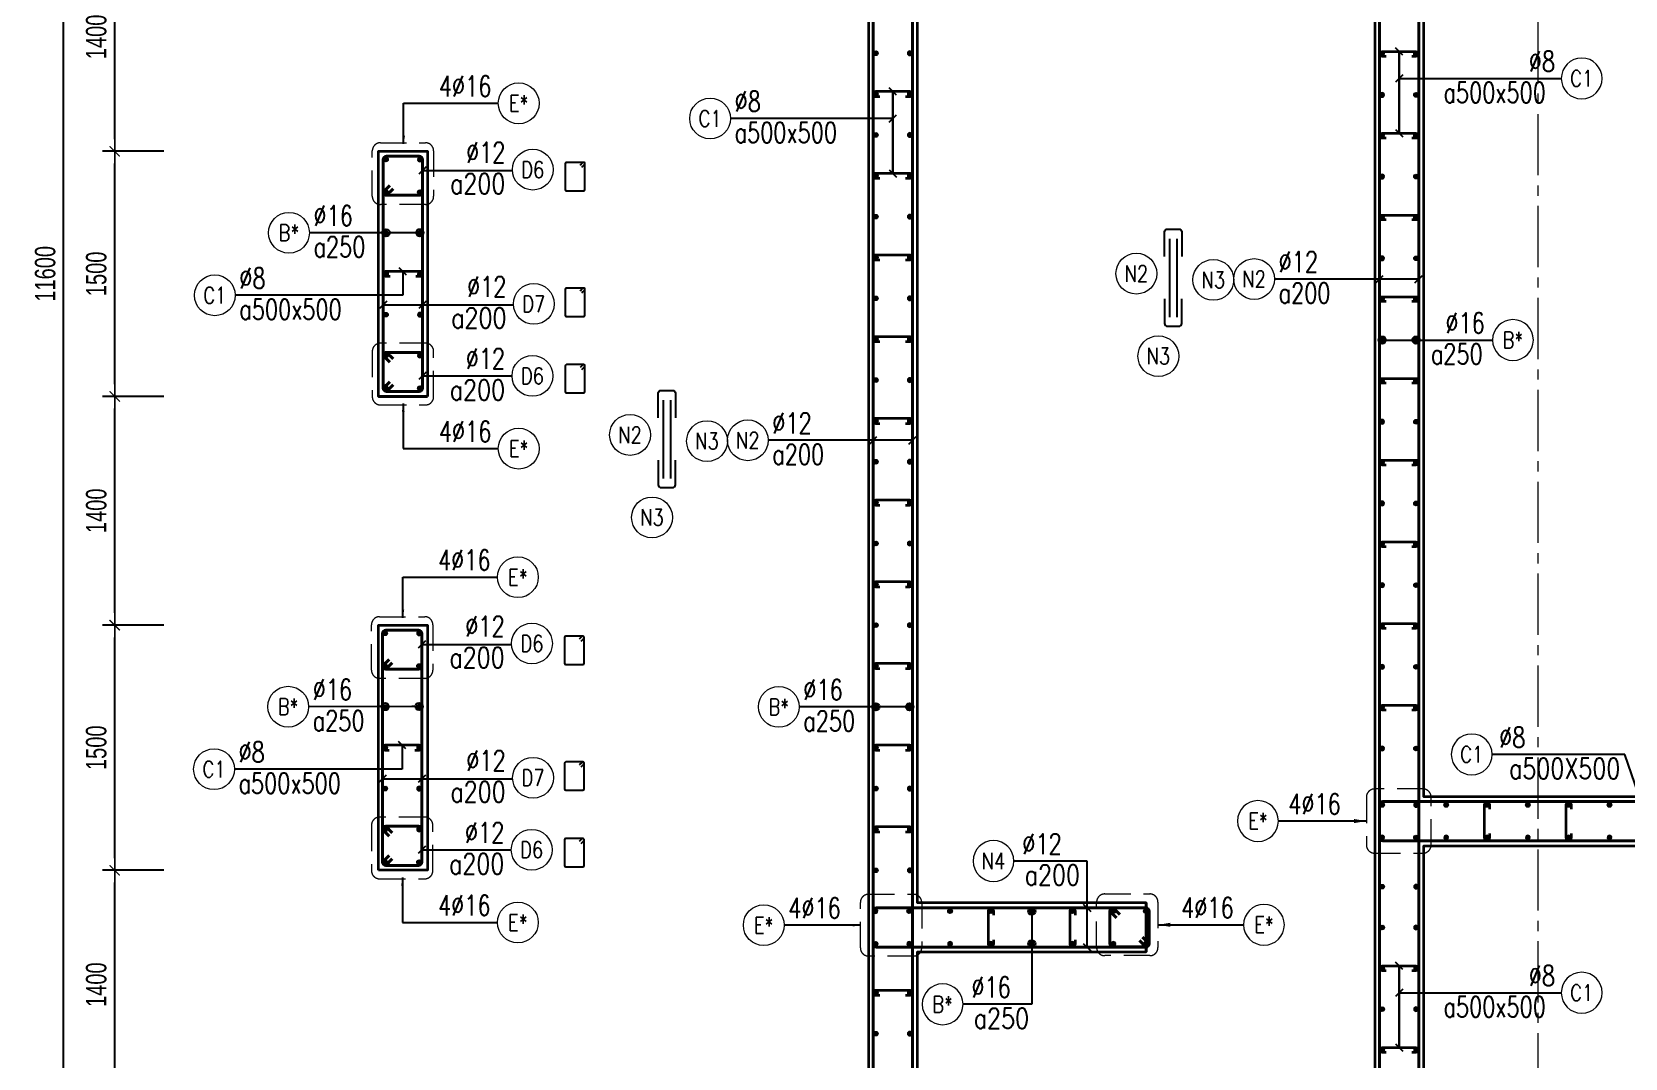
# Model space of a CAD drawing. Header units: millimetres. Extents: x 738475 to 1279438, y -34239 to 156422.
# Drawn here: x 1123464 to 1133219, y 98999 to 105279 of the extents above; entities that cross this region are included whole.
import ezdxf
from ezdxf.enums import TextEntityAlignment as Align

# ---------------------------------------------------------------- set-up
doc = ezdxf.new("R2010")
doc.units = ezdxf.units.MM
doc.header["$MEASUREMENT"] = 0
for name, pattern in [('HIDDEN', [9.525, 6.35, -3.175]), ('HIDDEN2', [4.7625, 3.175, -1.5875]), ('OF_Grid_1$0$CENTER2', [1.125, 0.75, -0.125, 0.125, -0.125])]:
    doc.linetypes.add(name, pattern=pattern)
doc.layers.get('0').update_dxf_attribs({"lineweight": 20})
doc.layers.get('Defpoints').update_dxf_attribs({"color": 151, "lineweight": 9})
doc.layers.add('Hidden', color=9, linetype='HIDDEN')
doc.layers.add('Ligature', color=1, linetype='Continuous')
for name, color, linetype, lineweight in [('KC-LEADER', 153, 'Continuous', 18), ('KC-THEP', 6, 'Continuous', 40), ('NDC_S_DIM', 1, 'Continuous', 15), ('NDC_S_HIDDEN', 8, 'HIDDEN2', 13), ('NDC_S_LEADER', 1, 'Continuous', 15), ('NDC_S_REBAR', 4, 'Continuous', 35), ('NDC_S_STIRRUP', 4, 'Continuous', 40), ('NDC_S_VN TEXT', 7, 'Continuous', 20), ('NDC_S_WALL', 6, 'Continuous', 35), ('OF_Core wall_1.2(B1-19F)$0$NDC_S_WALL', 6, 'Continuous', 35), ('OF_Grid_1$0$NDC_S_AXIS', 5, 'OF_Grid_1$0$CENTER2', 13)]:
    doc.layers.add(name, color=color, linetype=linetype, lineweight=lineweight)
doc.styles.add('NDC_ARIAL', font='arial.ttf', dxfattribs={"width": 0.85})
doc.styles.add('NDC_DIM', font='', dxfattribs={"width": 0.75})
doc.styles.add('NDC_EN TXT', font='romans.shx', dxfattribs={"width": 0.8})
doc.styles.get('NDC_DIM').set_extended_font_data('Dotum')
doc.dimstyles.new('NDC_1-50', dxfattribs={"dimscale": 50, "dimtxt": 2.5, "dimasz": 1, "dimexe": 1.5, "dimexo": 0, "dimgap": 0.8, "dimtad": 1, "dimdec": 0, "dimdsep": 46, "dimtxsty": 'NDC_ARIAL', "dimblk": 'DIMMARK', "dimcen": 49999.938995, "dimdle": 1.5, "dimclrd": 1, "dimclre": 1, "dimclrt": 3, "dimadec": 0, "dimazin": 0, "dimtfac": 1, "dimtdec": 0, "dimtix": 1, "dimtmove": 2, "dimatfit": 3, "dimfxl": 1, "dimarcsym": 0})
doc.dimstyles.new('NDC_dim_30', dxfattribs={"dimscale": 30, "dimtxt": 2.5, "dimasz": 1.5, "dimexe": 1.5, "dimexo": 2.5, "dimgap": 1, "dimtad": 1, "dimdec": 0, "dimzin": 0, "dimdsep": 46, "dimtxsty": 'NDC_DIM', "dimblk": 'DIMMARK', "dimcen": 0.09, "dimdle": 1.2, "dimclrd": 1, "dimclre": 1, "dimclrt": 3, "dimadec": 0, "dimazin": 0, "dimtfac": 1, "dimtdec": 0, "dimtix": 1, "dimtofl": 0, "dimtmove": 0, "dimatfit": 3, "dimfxl": 6, "dimfxlon": 1, "dimtolj": 1, "dimtzin": 0, "dimarcsym": 0})
doc.dimstyles.new('NDC_dim_50', dxfattribs={"dimscale": 50, "dimtxt": 2.5, "dimasz": 1.5, "dimexe": 1.5, "dimexo": 2.5, "dimgap": 1, "dimtad": 1, "dimdec": 0, "dimzin": 0, "dimdsep": 46, "dimtxsty": 'NDC_DIM', "dimblk": 'DIMMARK', "dimcen": 0.09, "dimdle": 1.2, "dimclrd": 1, "dimclre": 1, "dimclrt": 3, "dimadec": 0, "dimazin": 0, "dimtfac": 1, "dimtdec": 0, "dimtix": 1, "dimtofl": 0, "dimtmove": 0, "dimatfit": 3, "dimfxl": 6, "dimfxlon": 1, "dimtolj": 1, "dimtzin": 0, "dimarcsym": 0})

# ---------------------------------------------------------------- blocks, each defined once
blk = doc.blocks.new('THEP')
at = {"layer": 'KC-LEADER', "color": 6}
blk.add_circle((0, 0), 14, dxfattribs=at)
at = {"layer": 'KC-THEP'}
for p, q in [((-14, 0), (14, 0)), ((9.9, 9.9), (-9.9, -9.9)), ((-9.9, 9.9), (9.9, -9.9)), ((0, 14), (0, -14))]:
    blk.add_line(p, q, dxfattribs=at)
blk = doc.blocks.new('DIMMARK')
at = {"layer": 'NDC_S_DIM', "color": 1}
blk.add_line((-1.5, 0), (1, 0), dxfattribs=at)
at = {"layer": 'NDC_S_DIM', "color": 2, "const_width": 0.1}
blk.add_lwpolyline([(-0.42, -0.42), (0.42, 0.42)], dxfattribs=at)
blk = doc.blocks.new('*U9')
blk.add_circle((2.5, 0), 2.5)
at = {"layer": 'NDC_S_VN TEXT', "color": 3, "style": 'NDC_EN TXT', "width": 0.75}
blk.add_attdef('DK2', text='', height=2.5, dxfattribs=at).set_placement((-0.85, 0.85), align=Align.RIGHT)
at = {"layer": 'NDC_S_VN TEXT', "color": 7, "style": 'NDC_EN TXT', "width": 0.8}
blk.add_attdef('SH3', text='', height=2, dxfattribs=at).set_placement((2.5, 0), align=Align.MIDDLE)
blk = doc.blocks.new('*U11')
blk.add_circle((-2.5, 0), 2.5)
at = {"layer": 'NDC_S_VN TEXT', "color": 3, "style": 'NDC_EN TXT', "width": 0.75}
for tag, p in [('DK1', (0.5, 0.85)), ('KC1', (0.5, -2.97))]:
    blk.add_attdef(tag, p, '', height=2.5, dxfattribs=at)
at = {"layer": 'NDC_S_VN TEXT', "color": 7, "style": 'NDC_EN TXT', "width": 0.8}
blk.add_attdef('SH2', text='', height=2, dxfattribs=at).set_placement((-2.5, 0), align=Align.MIDDLE)
blk = doc.blocks.new('*U12')
blk.add_circle((-2.5, 0), 2.5)
at = {"layer": 'NDC_S_VN TEXT', "color": 3, "style": 'NDC_EN TXT', "width": 0.75}
for tag, p in [('DK1', (0.5, 0.85)), ('KC1', (0.5, -2.97))]:
    blk.add_attdef(tag, p, '', height=2.5, dxfattribs=at)
at = {"layer": 'NDC_S_VN TEXT', "color": 7, "style": 'NDC_EN TXT', "width": 0.8}
blk.add_attdef('SH2', text='', height=2, dxfattribs=at).set_placement((-2.5, 0), align=Align.MIDDLE)
blk = doc.blocks.new('*U10')
blk.add_circle((2.5, 0), 2.5)
at = {"layer": 'NDC_S_VN TEXT', "color": 3, "style": 'NDC_EN TXT'}
for tag, width, p in [('DK2', 0.75, (-0.85, 0.85)), ('KC2', 0.8, (-0.85, -2.97))]:
    blk.add_attdef(tag, text='', height=2.5, dxfattribs=dict(at, width=width)).set_placement(p, align=Align.RIGHT)
at = {"layer": 'NDC_S_VN TEXT', "color": 7, "style": 'NDC_EN TXT', "width": 0.8}
blk.add_attdef('SH3', text='', height=2, dxfattribs=at).set_placement((2.5, 0), align=Align.MIDDLE)
blk = doc.blocks.new('A$C7BC65A55')
at = {"layer": 'Ligature'}
for p, q in [((-15.2, 372, 0), (-15.2, 38.5, 0)), ((15.2, 372, 0), (15.2, 38.5, 0))]:
    blk.add_line(p, q, dxfattribs=at)
for points in [[(-36.2, 296.5), (-36.2, 400.9, -0.414214), (-24, 413.1), (24, 413.1, -0.414214), (36.2, 400.9), (36.2, 296.5)], [(-36.2, 116.5), (-36.2, 12.2, 0.414214), (-24, 0), (24, 0, 0.414214), (36.2, 12.2), (36.2, 116.5)]]:
    blk.add_lwpolyline(points, format="xyb", dxfattribs=at)
blk = doc.blocks.new('*U205')
at = {"layer": 'KC-THEP', "rotation": 9.668564436380946}
blk.add_blockref('THEP', (0, 100.3), dxfattribs=at)
at = {"layer": 'KC-THEP', "xscale": -1, "rotation": 170.331435563619}
blk.add_blockref('THEP', (0, -100.3), dxfattribs=at)
blk = doc.blocks.new('*U204')
at = {"layer": 'NDC_S_HIDDEN', "color": 0, "linetype": 'ByBlock', "lineweight": -2, "transparency": 16777216}
for p in [(0, 0), (250, 0), (500, 0), (750, 0), (1000, 0), (1250, 0)]:
    blk.add_blockref('*U205', p, dxfattribs=at)
blk = doc.blocks.new('*U13')
blk.add_circle((-2.5, 0), 2.5)
at = {"layer": 'NDC_S_VN TEXT', "color": 3, "style": 'NDC_EN TXT', "width": 0.75}
blk.add_attdef('DK1', (0.5, 0.85), '', height=2.5, dxfattribs=at)
at = {"layer": 'NDC_S_VN TEXT', "color": 7, "style": 'NDC_EN TXT', "width": 0.8}
blk.add_attdef('SH2', text='', height=2, dxfattribs=at).set_placement((-2.5, 0), align=Align.MIDDLE)
blk = doc.blocks.new('*D233')
at = {"layer": 'Defpoints', "color": 0, "ltscale": 200, "transparency": 16777216}
for p in [(1123658.9, 109598.4), (1125700, 109598.4), (1125700.1, 97998.6)]:
    blk.add_point(p, dxfattribs=at)
at = {"layer": 'NDC_S_DIM', "color": 1, "lineweight": -2, "ltscale": 200, "transparency": 16777216}
for p, q in [((1123958.9, 109598.4), (1123583.9, 109598.4)), ((1123658.9, 98073.6), (1123658.9, 109523.4)), ((1123958.9, 97998.6), (1123583.9, 97998.6))]:
    blk.add_line(p, q, dxfattribs=at)
at = {"layer": 'NDC_S_DIM', "color": 1, "lineweight": -2, "ltscale": 200, "transparency": 16777216, "xscale": 75, "yscale": 75, "zscale": 75}
for p, rotation in [((1123658.9, 109598.4), 90), ((1123658.9, 97998.6), 270)]:
    blk.add_blockref('DIMMARK', p, dxfattribs=dict(at, rotation=rotation))
at = {"layer": 'NDC_S_DIM', "color": 3, "ltscale": 200, "transparency": 16777216, "insert": (1123546.3, 103798.5), "char_height": 125, "attachment_point": 5, "rotation": 90, "style": 'NDC_DIM'}
blk.add_mtext('\\A1;11600', dxfattribs=at)
blk = doc.blocks.new('*D215')
at = {"layer": 'Defpoints', "color": 0, "ltscale": 200, "transparency": 16777216}
for p in [(1123971.5, 100148.4), (1125642.2, 100148.4), (1125886.1, 98748.4)]:
    blk.add_point(p, dxfattribs=at)
at = {"layer": 'NDC_S_DIM', "color": 1, "lineweight": -2, "ltscale": 200, "transparency": 16777216}
for p, q in [((1124271.5, 100148.4), (1123896.5, 100148.4)), ((1123971.5, 98823.4), (1123971.5, 100073.4)), ((1124271.5, 98748.4), (1123896.5, 98748.4))]:
    blk.add_line(p, q, dxfattribs=at)
at = {"layer": 'NDC_S_DIM', "color": 1, "lineweight": -2, "ltscale": 200, "transparency": 16777216, "xscale": 75, "yscale": 75, "zscale": 75}
for p, rotation in [((1123971.5, 100148.4), 90), ((1123971.5, 98748.4), 270)]:
    blk.add_blockref('DIMMARK', p, dxfattribs=dict(at, rotation=rotation))
at = {"layer": 'NDC_S_DIM', "color": 3, "ltscale": 200, "transparency": 16777216, "insert": (1123858.9, 99448.4), "char_height": 125, "attachment_point": 5, "rotation": 90, "style": 'NDC_DIM'}
blk.add_mtext('\\A1;1400', dxfattribs=at)
blk = doc.blocks.new('*D216')
at = {"layer": 'Defpoints', "color": 0, "ltscale": 200, "transparency": 16777216}
for p in [(1123971.5, 101648.4), (1125736.1, 101648.4), (1125642.2, 100148.4)]:
    blk.add_point(p, dxfattribs=at)
at = {"layer": 'NDC_S_DIM', "color": 1, "lineweight": -2, "ltscale": 200, "transparency": 16777216}
for p, q in [((1124271.5, 101648.4), (1123896.5, 101648.4)), ((1123971.5, 100223.4), (1123971.5, 101573.4)), ((1124271.5, 100148.4), (1123896.5, 100148.4))]:
    blk.add_line(p, q, dxfattribs=at)
at = {"layer": 'NDC_S_DIM', "color": 1, "lineweight": -2, "ltscale": 200, "transparency": 16777216, "xscale": 75, "yscale": 75, "zscale": 75}
for p, rotation in [((1123971.5, 101648.4), 90), ((1123971.5, 100148.4), 270)]:
    blk.add_blockref('DIMMARK', p, dxfattribs=dict(at, rotation=rotation))
at = {"layer": 'NDC_S_DIM', "color": 3, "ltscale": 200, "transparency": 16777216, "insert": (1123858.9, 100898.4), "char_height": 125, "attachment_point": 5, "rotation": 90, "style": 'NDC_DIM'}
blk.add_mtext('\\A1;1500', dxfattribs=at)
blk = doc.blocks.new('*D217')
at = {"layer": 'Defpoints', "color": 0, "ltscale": 200, "transparency": 16777216}
for p in [(1123971.5, 103048.4), (1125736.1, 103048.4), (1125736.1, 101648.4)]:
    blk.add_point(p, dxfattribs=at)
at = {"layer": 'NDC_S_DIM', "color": 1, "lineweight": -2, "ltscale": 200, "transparency": 16777216}
for p, q in [((1124271.5, 103048.4), (1123896.5, 103048.4)), ((1123971.5, 101723.4), (1123971.5, 102973.4)), ((1124271.5, 101648.4), (1123896.5, 101648.4))]:
    blk.add_line(p, q, dxfattribs=at)
at = {"layer": 'NDC_S_DIM', "color": 1, "lineweight": -2, "ltscale": 200, "transparency": 16777216, "xscale": 75, "yscale": 75, "zscale": 75}
for p, rotation in [((1123971.5, 103048.4), 90), ((1123971.5, 101648.4), 270)]:
    blk.add_blockref('DIMMARK', p, dxfattribs=dict(at, rotation=rotation))
at = {"layer": 'NDC_S_DIM', "color": 3, "ltscale": 200, "transparency": 16777216, "insert": (1123858.9, 102348.4), "char_height": 125, "attachment_point": 5, "rotation": 90, "style": 'NDC_DIM'}
blk.add_mtext('\\A1;1400', dxfattribs=at)
blk = doc.blocks.new('*D218')
at = {"layer": 'Defpoints', "color": 0, "ltscale": 200, "transparency": 16777216}
for p in [(1123971.5, 104548.4), (1125736.1, 104548.4), (1125736.1, 103048.4)]:
    blk.add_point(p, dxfattribs=at)
at = {"layer": 'NDC_S_DIM', "color": 1, "lineweight": -2, "ltscale": 200, "transparency": 16777216}
for p, q in [((1124271.5, 104548.4), (1123896.5, 104548.4)), ((1123971.5, 103123.4), (1123971.5, 104473.4)), ((1124271.5, 103048.4), (1123896.5, 103048.4))]:
    blk.add_line(p, q, dxfattribs=at)
at = {"layer": 'NDC_S_DIM', "color": 1, "lineweight": -2, "ltscale": 200, "transparency": 16777216, "xscale": 75, "yscale": 75, "zscale": 75}
for p, rotation in [((1123971.5, 104548.4), 90), ((1123971.5, 103048.4), 270)]:
    blk.add_blockref('DIMMARK', p, dxfattribs=dict(at, rotation=rotation))
at = {"layer": 'NDC_S_DIM', "color": 3, "ltscale": 200, "transparency": 16777216, "insert": (1123858.9, 103798.4), "char_height": 125, "attachment_point": 5, "rotation": 90, "style": 'NDC_DIM'}
blk.add_mtext('\\A1;1500', dxfattribs=at)
blk = doc.blocks.new('*D219')
at = {"layer": 'Defpoints', "color": 0, "ltscale": 200, "transparency": 16777216}
for p in [(1123971.5, 105948.4), (1125736.1, 105948.4), (1125736.1, 104548.4)]:
    blk.add_point(p, dxfattribs=at)
at = {"layer": 'NDC_S_DIM', "color": 1, "lineweight": -2, "ltscale": 200, "transparency": 16777216}
for p, q in [((1124271.5, 105948.4), (1123896.5, 105948.4)), ((1123971.5, 104623.4), (1123971.5, 105873.4)), ((1124271.5, 104548.4), (1123896.5, 104548.4))]:
    blk.add_line(p, q, dxfattribs=at)
at = {"layer": 'NDC_S_DIM', "color": 1, "lineweight": -2, "ltscale": 200, "transparency": 16777216, "xscale": 75, "yscale": 75, "zscale": 75}
for p, rotation in [((1123971.5, 105948.4), 90), ((1123971.5, 104548.4), 270)]:
    blk.add_blockref('DIMMARK', p, dxfattribs=dict(at, rotation=rotation))
at = {"layer": 'NDC_S_DIM', "color": 3, "ltscale": 200, "transparency": 16777216, "insert": (1123858.9, 105248.4), "char_height": 125, "attachment_point": 5, "rotation": 90, "style": 'NDC_DIM'}
blk.add_mtext('\\A1;1400', dxfattribs=at)

msp = doc.modelspace()

# ---------------------------------------------------------------- linework, layer by layer
for centre in [(1130227.014, 103799.653), (1130697.983, 103761.493), (1130361.462, 103294.65), (1127127.014, 102812.716), (1127597.983, 102774.556), (1127261.462, 102307.713)]:
    msp.add_circle(centre, 125)
at = {"layer": 'Ligature'}
for points in [[(1126832.146, 104450.572), (1126848.112, 104466.538, 0.66817864), (1126842.339, 104480.476), (1126737.71, 104480.476, 0.41421356), (1126729.545, 104472.311), (1126729.545, 104315.203, 0.41421356), (1126737.71, 104307.039), (1126842.339, 104307.039, 0.41421356), (1126850.503, 104315.203), (1126850.503, 104472.311, 0.66817864), (1126836.565, 104478.084), (1126820.599, 104462.118)], [(1126832.118, 103681.423), (1126848.084, 103697.389, 0.66817864), (1126842.31, 103711.327), (1126737.682, 103711.327, 0.41421356), (1126729.517, 103703.162), (1126729.517, 103546.055, 0.41421356), (1126737.682, 103537.89), (1126842.311, 103537.89, 0.41421356), (1126850.475, 103546.055), (1126850.475, 103703.162, 0.66817864), (1126836.537, 103708.936), (1126820.571, 103692.97)], [(1126832.118, 103212.847), (1126848.084, 103228.813, 0.66817864), (1126842.31, 103242.751), (1126737.682, 103242.751, 0.41421356), (1126729.517, 103234.586), (1126729.517, 103077.479, 0.41421356), (1126737.682, 103069.314), (1126842.311, 103069.314, 0.41421356), (1126850.475, 103077.479), (1126850.475, 103234.586, 0.66817864), (1126836.537, 103240.36), (1126820.571, 103224.394)], [(1126827.287, 101550.572), (1126843.253, 101566.538, 0.66817864), (1126837.48, 101580.476), (1126732.851, 101580.476, 0.41421356), (1126724.686, 101572.311), (1126724.686, 101415.203, 0.41421356), (1126732.851, 101407.039), (1126837.48, 101407.039, 0.41421356), (1126845.645, 101415.203), (1126845.644, 101572.311, 0.66817864), (1126831.706, 101578.084), (1126815.74, 101562.119)], [(1126827.259, 100781.423), (1126843.225, 100797.389, 0.66817864), (1126837.452, 100811.327), (1126732.823, 100811.327, 0.41421356), (1126724.658, 100803.162), (1126724.658, 100646.055, 0.41421356), (1126732.823, 100637.89), (1126837.452, 100637.89, 0.41421356), (1126845.616, 100646.055), (1126845.616, 100803.162, 0.66817864), (1126831.678, 100808.936), (1126815.712, 100792.97)], [(1126827.259, 100312.847), (1126843.225, 100328.813, 0.66817864), (1126837.452, 100342.751), (1126732.823, 100342.751, 0.41421356), (1126724.658, 100334.586), (1126724.658, 100177.479, 0.41421356), (1126732.823, 100169.314), (1126837.452, 100169.314, 0.41421356), (1126845.616, 100177.479), (1126845.616, 100334.586, 0.66817864), (1126831.678, 100340.36), (1126815.712, 100324.394)]]:
    msp.add_lwpolyline(points, format="xyb", dxfattribs=at)
at = {"layer": 'NDC_S_HIDDEN', "ltscale": 50}
for points in [[(1125598.476, 104600.423), (1125874.32, 104600.423, -0.41421356), (1125924.32, 104550.423), (1125924.32, 104272.873, -0.41421356), (1125874.32, 104222.873), (1125598.476, 104222.873, -0.41421356), (1125548.476, 104272.873), (1125548.476, 104550.423, -0.41421356)], [(1125598.476, 102996.304), (1125874.32, 102996.304, 0.41421356), (1125924.32, 103046.304), (1125924.32, 103323.853, 0.41421356), (1125874.32, 103373.853), (1125598.476, 103373.853, 0.41421356), (1125548.476, 103323.853), (1125548.476, 103046.304, 0.41421356)], [(1125593.618, 101700.423), (1125869.461, 101700.423, -0.41421356), (1125919.461, 101650.423), (1125919.461, 101372.873, -0.41421356), (1125869.461, 101322.873), (1125593.618, 101322.873, -0.41421356), (1125543.618, 101372.873), (1125543.618, 101650.423, -0.41421356)], [(1131981.414, 100646.059), (1131685.299, 100646.059, 0.41421356), (1131635.299, 100596.059), (1131635.299, 100303.161, 0.41421356), (1131685.299, 100253.161), (1131981.414, 100253.161, 0.41421356), (1132031.414, 100303.161), (1132031.414, 100596.059, 0.41421356)], [(1125593.618, 100096.304), (1125869.461, 100096.304, 0.41421356), (1125919.461, 100146.304), (1125919.461, 100423.853, 0.41421356), (1125869.461, 100473.853), (1125593.618, 100473.853, 0.41421356), (1125543.618, 100423.853), (1125543.618, 100146.304, 0.41421356)], [(1128586.873, 100001.288), (1128862.716, 100001.288, -0.41421356), (1128912.716, 99951.288), (1128912.716, 99673.739, -0.41421356), (1128862.716, 99623.739), (1128586.873, 99623.739, -0.41421356), (1128536.873, 99673.739), (1128536.873, 99951.288, -0.41421356)], [(1130033.361, 100003.502), (1130309.204, 100003.502, -0.41421356), (1130359.204, 99953.502), (1130359.204, 99675.952, -0.41421356), (1130309.204, 99625.952), (1130033.361, 99625.952, -0.41421356), (1129983.361, 99675.952), (1129983.361, 99953.502, -0.41421356)]]:
    msp.add_lwpolyline(points, format="xyb", close=True, dxfattribs=at)
at = {"layer": 'NDC_S_REBAR'}
for points in [[(1131756.801, 105128.445), (1131731.801, 105128.445, -1), (1131731.801, 105158.445), (1131938.826, 105158.445, -1), (1131938.826, 105128.445), (1131913.826, 105128.445)], [(1128813.826, 104883.363), (1128838.826, 104883.363, 1), (1128838.826, 104913.363), (1128631.801, 104913.363, 1), (1128631.801, 104883.363), (1128656.801, 104883.363)], [(1131756.801, 104628.445), (1131731.801, 104628.445, -1), (1131731.801, 104658.445), (1131938.826, 104658.445, -1), (1131938.826, 104628.445), (1131913.826, 104628.445)], [(1128813.826, 104383.363), (1128838.826, 104383.363, 1), (1128838.826, 104413.363), (1128631.801, 104413.363, 1), (1128631.801, 104383.363), (1128656.801, 104383.363)], [(1131756.801, 104128.445), (1131731.801, 104128.445, -1), (1131731.801, 104158.445), (1131938.826, 104158.445, -1), (1131938.826, 104128.445), (1131913.826, 104128.445)], [(1128813.826, 103883.363), (1128838.826, 103883.363, 1), (1128838.826, 103913.363), (1128631.801, 103913.363, 1), (1128631.801, 103883.363), (1128656.801, 103883.363)], [(1125814.625, 103783.363), (1125839.625, 103783.363, 1), (1125839.625, 103813.363), (1125632.601, 103813.363, 1), (1125632.601, 103783.363), (1125657.601, 103783.363)], [(1131756.801, 103628.445), (1131731.801, 103628.445, -1), (1131731.801, 103658.445), (1131938.826, 103658.445, -1), (1131938.826, 103628.445), (1131913.826, 103628.445)], [(1128813.826, 103383.363), (1128838.826, 103383.363, 1), (1128838.826, 103413.363), (1128631.801, 103413.363, 1), (1128631.801, 103383.363), (1128656.801, 103383.363)], [(1131756.801, 103128.445), (1131731.801, 103128.445, -1), (1131731.801, 103158.445), (1131938.826, 103158.445, -1), (1131938.826, 103128.445), (1131913.826, 103128.445)], [(1128813.826, 102883.363), (1128838.826, 102883.363, 1), (1128838.826, 102913.363), (1128631.801, 102913.363, 1), (1128631.801, 102883.363), (1128656.801, 102883.363)], [(1131756.801, 102628.445), (1131731.801, 102628.445, -1), (1131731.801, 102658.445), (1131938.826, 102658.445, -1), (1131938.826, 102628.445), (1131913.826, 102628.445)], [(1128813.826, 102383.363), (1128838.826, 102383.363, 1), (1128838.826, 102413.363), (1128631.801, 102413.363, 1), (1128631.801, 102383.363), (1128656.801, 102383.363)], [(1131756.801, 102128.445), (1131731.801, 102128.445, -1), (1131731.801, 102158.445), (1131938.826, 102158.445, -1), (1131938.826, 102128.445), (1131913.826, 102128.445)], [(1128813.826, 101883.363), (1128838.826, 101883.363, 1), (1128838.826, 101913.363), (1128631.801, 101913.363, 1), (1128631.801, 101883.363), (1128656.801, 101883.363)], [(1131756.801, 101628.445), (1131731.801, 101628.445, -1), (1131731.801, 101658.445), (1131938.826, 101658.445, -1), (1131938.826, 101628.445), (1131913.826, 101628.445)], [(1128813.826, 101383.363), (1128838.826, 101383.363, 1), (1128838.826, 101413.363), (1128631.801, 101413.363, 1), (1128631.801, 101383.363), (1128656.801, 101383.363)], [(1131756.801, 101128.445), (1131731.801, 101128.445, -1), (1131731.801, 101158.445), (1131938.826, 101158.445, -1), (1131938.826, 101128.445), (1131913.826, 101128.445)], [(1125809.766, 100883.363), (1125834.766, 100883.363, 1), (1125834.766, 100913.363), (1125627.742, 100913.363, 1), (1125627.742, 100883.363), (1125652.742, 100883.363)], [(1128813.826, 100883.363), (1128838.826, 100883.363, 1), (1128838.826, 100913.363), (1128631.801, 100913.363, 1), (1128631.801, 100883.363), (1128656.801, 100883.363)], [(1132388.725, 100373.363), (1132388.725, 100348.363, -1), (1132358.725, 100348.363), (1132358.725, 100548.363, -1), (1132388.725, 100548.363), (1132388.725, 100523.363)], [(1132888.725, 100373.363), (1132888.725, 100348.363, -1), (1132858.725, 100348.363), (1132858.725, 100548.363, -1), (1132888.725, 100548.363), (1132888.725, 100523.363)], [(1128813.826, 100383.363), (1128838.826, 100383.363, 1), (1128838.826, 100413.363), (1128631.801, 100413.363, 1), (1128631.801, 100383.363), (1128656.801, 100383.363)], [(1129351.335, 99723.669), (1129351.335, 99698.669, -1), (1129321.335, 99698.669), (1129321.335, 99898.669, -1), (1129351.335, 99898.669), (1129351.335, 99873.669)], [(1129851.335, 99723.669), (1129851.335, 99698.669, -1), (1129821.335, 99698.669), (1129821.335, 99898.669, -1), (1129851.335, 99898.669), (1129851.335, 99873.669)], [(1131756.801, 99533.363), (1131731.801, 99533.363, -1), (1131731.801, 99563.363), (1131938.826, 99563.363, -1), (1131938.826, 99533.363), (1131913.826, 99533.363)], [(1128813.826, 99383.363), (1128838.826, 99383.363, 1), (1128838.826, 99413.363), (1128631.801, 99413.363, 1), (1128631.801, 99383.363), (1128656.801, 99383.363)], [(1131756.801, 99033.363), (1131731.801, 99033.363, -1), (1131731.801, 99063.363), (1131938.826, 99063.363, -1), (1131938.826, 99033.363), (1131913.826, 99033.363)]]:
    msp.add_lwpolyline(points, format="xyb", dxfattribs=at)
at = {"layer": 'NDC_S_STIRRUP'}
for points in [[(1128655.314, 97688.363), (1128615.314, 97648.363, 0.41421356), (1128635.314, 97628.363), (1128835.314, 97628.363, 0.41421356), (1128855.314, 97648.363), (1128855.314, 109948.363, 0.41421356), (1128835.314, 109968.363), (1128635.314, 109968.363, 0.41421356), (1128615.314, 109948.363), (1128615.314, 97648.363, 0.41421356), (1128635.314, 97628.363), (1128675.314, 97668.363)], [(1131915.314, 97688.363), (1131955.314, 97648.363, -0.41421356), (1131935.314, 97628.363), (1131735.314, 97628.363, -0.41421356), (1131715.314, 97648.363), (1131715.314, 109948.363, -0.41421356), (1131735.314, 109968.363), (1131935.314, 109968.363, -0.41421356), (1131955.314, 109948.363), (1131955.314, 97648.363, -0.41421356), (1131935.314, 97628.363), (1131895.314, 97668.363)], [(1125656.113, 103138.363), (1125616.113, 103098.363, 0.41421356), (1125636.113, 103078.363), (1125836.113, 103078.363, 0.41421356), (1125856.113, 103098.363), (1125856.113, 104498.363, 0.41421356), (1125836.113, 104518.363), (1125636.113, 104518.363, 0.41421356), (1125616.113, 104498.363), (1125616.113, 103098.363, 0.41421356), (1125636.113, 103078.363), (1125676.113, 103118.363)], [(1125656.113, 104338.9), (1125616.113, 104298.9, 0.41421356), (1125636.113, 104278.9), (1125836.113, 104278.9, 0.41421356), (1125856.113, 104298.9), (1125856.113, 104498.363, 0.41421356), (1125836.113, 104518.363), (1125636.113, 104518.363, 0.41421356), (1125616.113, 104498.363), (1125616.113, 104298.9, 0.41421356), (1125636.113, 104278.9), (1125676.113, 104318.9)], [(1125656.113, 103257.826), (1125616.113, 103297.826, -0.41421356), (1125636.113, 103317.826), (1125836.113, 103317.826, -0.41421356), (1125856.113, 103297.826), (1125856.113, 103098.363, -0.41421356), (1125836.113, 103078.363), (1125636.113, 103078.363, -0.41421356), (1125616.113, 103098.363), (1125616.113, 103297.826, -0.41421356), (1125636.113, 103317.826), (1125676.113, 103277.826)], [(1125651.254, 100238.363), (1125611.254, 100198.363, 0.41421356), (1125631.254, 100178.363), (1125831.254, 100178.363, 0.41421356), (1125851.254, 100198.363), (1125851.254, 101598.363, 0.41421356), (1125831.254, 101618.363), (1125631.254, 101618.363, 0.41421356), (1125611.254, 101598.363), (1125611.254, 100198.363, 0.41421356), (1125631.254, 100178.363), (1125671.254, 100218.363)], [(1125651.254, 101438.9), (1125611.254, 101398.9, 0.41421356), (1125631.254, 101378.9), (1125831.254, 101378.9, 0.41421356), (1125851.254, 101398.9), (1125851.254, 101598.363, 0.41421356), (1125831.254, 101618.363), (1125631.254, 101618.363, 0.41421356), (1125611.254, 101598.363), (1125611.254, 101398.9, 0.41421356), (1125631.254, 101378.9), (1125671.254, 101418.9)], [(1135196.113, 100368.363), (1135236.113, 100328.363, 0.41421356), (1135256.113, 100348.363), (1135256.113, 100548.363, 0.41421356), (1135236.113, 100568.363), (1131735.314, 100568.363, 0.41421356), (1131715.314, 100548.363), (1131715.314, 100348.363, 0.41435759), (1131735.314, 100328.363), (1135236.113, 100328.363, 0.41421356), (1135256.113, 100348.363), (1135216.113, 100388.363)], [(1125651.254, 100357.826), (1125611.254, 100397.826, -0.41421356), (1125631.254, 100417.826), (1125831.254, 100417.826, -0.41421356), (1125851.254, 100397.826), (1125851.254, 100198.363, -0.41421356), (1125831.254, 100178.363), (1125631.254, 100178.363, -0.41421356), (1125611.254, 100198.363), (1125611.254, 100397.826, -0.41421356), (1125631.254, 100417.826), (1125671.254, 100377.826)], [(1130245.314, 99718.363), (1130285.314, 99678.363, 0.41421356), (1130305.314, 99698.363), (1130305.314, 99898.363, 0.41421356), (1130285.314, 99918.363), (1128635.314, 99918.363, 0.41421356), (1128615.314, 99898.363), (1128615.314, 99698.363, 0.41435759), (1128635.314, 99678.363), (1130285.314, 99678.363, 0.41421356), (1130305.314, 99698.363), (1130265.314, 99738.363)], [(1130105.314, 99858.363), (1130065.314, 99898.363, -0.41421356), (1130085.314, 99918.363), (1130285.314, 99918.363, -0.41421356), (1130305.314, 99898.363), (1130305.314, 99700.577, -0.41421356), (1130285.314, 99680.577), (1130085.314, 99680.577, -0.41421356), (1130065.314, 99700.577), (1130065.314, 99898.363, -0.41421356), (1130085.314, 99918.363), (1130125.314, 99878.363)]]:
    msp.add_lwpolyline(points, format="xyb", dxfattribs=at)
at = {"layer": 'NDC_S_WALL'}
msp.add_line((1125586.113, 103048.363), (1125886.113, 103048.363), dxfattribs=at)
for points in [[(1134786.113, 100598.363), (1131986.113, 100598.363), (1131986.113, 109998.363), (1131586.113, 109998.363), (1131586.113, 109498.363), (1131686.113, 109498.363), (1131686.113, 107298.363), (1128886.113, 107298.363), (1128886.113, 109498.363), (1130483.773, 109498.363), (1130483.773, 109998.363), (1125586.113, 109998.363), (1125586.113, 108848.363), (1125886.113, 108848.363), (1125886.113, 109498.363), (1128586.113, 109498.363), (1128586.113, 98098.363)], [(1128886.113, 98098.363), (1128886.113, 99648.363), (1128886.113, 99648.363), (1130286.113, 99648.363), (1130286.113, 99948.363), (1128886.113, 99948.363), (1128886.113, 99948.363), (1128886.113, 106998.363), (1128886.113, 106998.363), (1131686.113, 106998.363), (1131686.113, 97598.363)], [(1125886.113, 103048.363), (1125586.113, 103048.363), (1125586.113, 104548.363), (1125586.113, 104548.363), (1125886.113, 104548.363), (1125886.113, 103048.363)], [(1125586.113, 100148.363), (1125586.113, 101648.363), (1125886.113, 101648.363), (1125886.113, 100148.363), (1125586.113, 100148.363)], [(1131986.113, 100598.363), (1131986.113, 100598.363)], [(1131986.113, 98098.363), (1131986.113, 100298.363), (1131986.113, 100298.363), (1134786.113, 100298.363), (1134786.113, 100298.363), (1134786.113, 98098.363)], [(1130286.113, 99948.363), (1130286.113, 99648.363)]]:
    msp.add_lwpolyline(points, dxfattribs=at)
at = {"layer": 'OF_Core wall_1.2(B1-19F)$0$NDC_S_WALL', "ltscale": 200}
msp.add_lwpolyline([(1125886.113, 103048.363, 0, 0, 0), (1125586.113, 103048.363, 0, 0, 0), (1125586.113, 104548.363, 0.5, 0.5, 0), (1125586.113, 104548.363, 0, 0, 0), (1125886.113, 104548.363, 0, 0, 0), (1125886.113, 103048.363, 0, 0, 0)], format="xyseb", dxfattribs=at)
msp.add_lwpolyline([(1130286.113, 99948.363), (1130286.113, 99648.363)], dxfattribs=at)
at = {"layer": 'OF_Grid_1$0$NDC_S_AXIS', "ltscale": 500}
msp.add_line((1132686.913, 95963.993), (1132686.913, 111660.108), dxfattribs=at)

# ---------------------------------------------------------------- block references
at = {"layer": 'Hidden', "xscale": 1.44, "yscale": 1.44, "zscale": 1.44}
for p in [(1130452.094, 103477.372, 0.03), (1127352.094, 102490.435, 0.03)]:
    msp.add_blockref('A$C7BC65A55', p, dxfattribs=at)
at = {"layer": 'KC-THEP'}
for p, rotation in [((1128631.801, 105148.363), 189.6685644363809), ((1131938.826, 105143.445), 9.66856443638095), ((1128631.801, 104898.363), 189.6685644363809), ((1131938.826, 104893.445), 9.66856443638095), ((1128631.801, 104648.363), 189.6685644363809), ((1131938.826, 104643.445), 9.66856443638095), ((1125632.601, 104498.363), 189.6685644363809), ((1128631.801, 104398.363), 189.6685644363809), ((1131938.826, 104393.445), 9.66856443638095), ((1125839.625, 104298.363), 9.668564436380926), ((1128631.801, 104148.363), 189.6685644363809), ((1131938.826, 104143.445), 9.66856443638095), ((1125632.601, 104048.363), 189.6685644363809), ((1128631.801, 103898.363), 189.6685644363809), ((1131938.826, 103893.445), 9.66856443638095), ((1125632.601, 103798.363), 189.6685644363809), ((1128631.801, 103648.363), 189.6685644363809), ((1131938.826, 103643.445), 9.66856443638095), ((1125632.601, 103548.363), 189.6685644363809), ((1128631.801, 103398.363), 189.6685644363809), ((1131938.826, 103393.445), 9.66856443638095), ((1125632.601, 103298.363), 189.6685644363809), ((1125839.625, 103098.363), 9.668564436380946), ((1128631.801, 103148.363), 189.6685644363809), ((1131938.826, 103143.445), 9.66856443638095), ((1128631.801, 102898.363), 189.6685644363809), ((1131938.826, 102893.445), 9.66856443638095), ((1128631.801, 102648.363), 189.6685644363809), ((1131938.826, 102643.445), 9.66856443638095), ((1128631.801, 102398.363), 189.6685644363809), ((1131938.826, 102393.445), 9.66856443638095), ((1128631.801, 102148.363), 189.6685644363809), ((1131938.826, 102143.445), 9.66856443638095), ((1128631.801, 101898.363), 189.6685644363809), ((1131938.826, 101893.445), 9.66856443638095), ((1128631.801, 101648.363), 189.6685644363809), ((1131938.826, 101643.445), 9.66856443638095), ((1125627.742, 101598.363), 189.6685644363809), ((1125834.766, 101398.363), 9.668564436380926), ((1128631.801, 101398.363), 189.6685644363809), ((1131938.826, 101393.445), 9.66856443638095), ((1125627.742, 101148.363), 189.6685644363809), ((1128631.801, 101148.363), 189.6685644363809), ((1131938.826, 101143.445), 9.66856443638095), ((1125627.742, 100898.363), 189.6685644363809), ((1128631.801, 100898.363), 189.6685644363809), ((1131938.826, 100893.445), 9.66856443638095), ((1125627.742, 100648.363), 189.6685644363809), ((1128631.801, 100648.363), 189.6685644363809), ((1131731.801, 100548.363), 189.6685644363809), ((1132123.725, 100548.363), 189.6685644363809), ((1132373.725, 100548.363), 189.6685644363809), ((1132623.725, 100548.363), 189.6685644363809), ((1132873.725, 100548.363), 189.6685644363809), ((1133123.725, 100548.363), 189.6685644363809), ((1125627.742, 100398.363), 189.6685644363809), ((1128631.801, 100398.363), 189.6685644363809), ((1131938.826, 100348.363), 9.66856443638095), ((1125834.766, 100198.363), 9.668564436380946), ((1128631.801, 100148.363), 189.6685644363809), ((1131731.801, 100048.363), 189.6685644363809), ((1130285.314, 99898.363), 9.668564436380946), ((1131731.801, 99798.363), 189.6685644363809), ((1128629.31, 99698.058), 189.6685644363809), ((1131731.801, 99548.363), 189.6685644363809), ((1128631.801, 99398.363), 189.6685644363809), ((1131731.801, 99298.363), 189.6685644363809), ((1128631.801, 99148.363), 189.6685644363809), ((1131731.801, 99048.363), 189.6685644363809)]:
    msp.add_blockref('THEP', p, dxfattribs=dict(at, rotation=rotation))
at = {"layer": 'KC-THEP', "xscale": -1}
for p, rotation in [((1128838.826, 105148.363), 170.331435563619), ((1131731.801, 105143.445), 350.3314355636191), ((1128838.826, 104898.363), 170.331435563619), ((1131731.801, 104893.445), 350.3314355636191), ((1128838.826, 104648.363), 170.331435563619), ((1131731.801, 104643.445), 350.3314355636191), ((1125839.625, 104498.363), 170.331435563619), ((1128838.826, 104398.363), 170.331435563619), ((1131731.801, 104393.445), 350.3314355636191), ((1125632.601, 104298.363), 350.3314355636191), ((1128838.826, 104148.363), 170.331435563619), ((1131731.801, 104143.445), 350.3314355636191), ((1125839.625, 104048.363), 170.331435563619), ((1128838.826, 103898.363), 170.331435563619), ((1131731.801, 103893.445), 350.3314355636191), ((1125839.625, 103798.363), 170.331435563619), ((1128838.826, 103648.363), 170.331435563619), ((1131731.801, 103643.445), 350.3314355636191), ((1125839.625, 103548.363), 170.331435563619), ((1128838.826, 103398.363), 170.331435563619), ((1131731.801, 103393.445), 350.3314355636191), ((1125839.625, 103298.363), 170.331435563619), ((1125632.601, 103098.363), 350.3314355636191), ((1128838.826, 103148.363), 170.331435563619), ((1131731.801, 103143.445), 350.3314355636191), ((1128838.826, 102898.363), 170.331435563619), ((1131731.801, 102893.445), 350.3314355636191), ((1128838.826, 102648.363), 170.331435563619), ((1131731.801, 102643.445), 350.3314355636191), ((1128838.826, 102398.363), 170.331435563619), ((1131731.801, 102393.445), 350.3314355636191), ((1128838.826, 102148.363), 170.331435563619), ((1131731.801, 102143.445), 350.3314355636191), ((1128838.826, 101898.363), 170.331435563619), ((1131731.801, 101893.445), 350.3314355636191), ((1128838.826, 101648.363), 170.331435563619), ((1131731.801, 101643.445), 350.3314355636191), ((1125834.766, 101598.363), 170.331435563619), ((1125627.742, 101398.363), 350.3314355636191), ((1128838.826, 101398.363), 170.331435563619), ((1131731.801, 101393.445), 350.3314355636191), ((1125834.766, 101148.363), 170.331435563619), ((1128838.826, 101148.363), 170.331435563619), ((1131731.801, 101143.445), 350.3314355636191), ((1125834.766, 100898.363), 170.331435563619), ((1128838.826, 100898.363), 170.331435563619), ((1131731.801, 100893.445), 350.3314355636191), ((1125834.766, 100648.363), 170.331435563619), ((1128838.826, 100648.363), 170.331435563619), ((1131938.826, 100548.363), 170.331435563619), ((1125834.766, 100398.363), 170.331435563619), ((1128838.826, 100398.363), 170.331435563619), ((1131731.801, 100348.363), 350.3314355636191), ((1132123.725, 100348.363), 350.3314355636191), ((1132373.725, 100348.363), 350.3314355636191), ((1132623.725, 100348.363), 350.3314355636191), ((1132873.725, 100348.363), 350.3314355636191), ((1133123.725, 100348.363), 350.3314355636191), ((1125627.742, 100198.363), 350.3314355636191), ((1128838.826, 100148.363), 170.331435563619), ((1131938.826, 100048.363), 170.331435563619), ((1128629.31, 99898.669), 350.3314355636191), ((1131938.826, 99798.363), 170.331435563619), ((1130285.314, 99697.752), 170.331435563619), ((1131938.826, 99548.363), 170.331435563619), ((1128838.826, 99398.363), 170.331435563619), ((1131938.826, 99298.363), 170.331435563619), ((1128838.826, 99148.363), 170.331435563619), ((1131938.826, 99048.363), 170.331435563619)]:
    msp.add_blockref('THEP', p, dxfattribs=dict(at, rotation=rotation))
at = {"layer": 'NDC_S_HIDDEN'}
msp.add_blockref('*U204', (1128836.335, 99798.363), dxfattribs=at)
at = {"layer": 'NDC_S_VN TEXT'}
ref = msp.add_blockref('*U12', (1132828.627, 104994.083), dxfattribs=dict(at, xscale=-50, yscale=50, zscale=50))
ref.add_attrib('SH2', 'C1', dxfattribs={"color": 7, "height": 100, "style": 'NDC_EN TXT', "width": 0.8}).set_placement((1132953.627, 104994.083), align=Align.MIDDLE)
ref.add_attrib('DK1', '%%c8', (1132629.52, 105036.358), dxfattribs={"color": 3, "height": 125, "style": 'NDC_EN TXT', "width": 0.75})
ref.add_attrib('KC1', 'a500x500', (1132107.198, 104845.456), dxfattribs={"color": 3, "height": 125, "style": 'NDC_EN TXT', "width": 0.75})
at = {"layer": 'NDC_S_VN TEXT', "xscale": 50, "yscale": 50, "zscale": 50}
for name, p, values in [('*U9', (1126319.965, 104841.904), {'SH3': 'E*', 'DK2': '4%%C16'}), ('*U12', (1127742, 104749.001), {'SH2': 'C1', 'DK1': '%%c8', 'KC1': 'a500x500'}), ('*U10', (1126406.294, 104436.222), {'SH3': 'D6', 'DK2': '%%c12', 'KC2': 'a200'}), ('*U11', (1125163.654, 104049.603), {'SH2': 'B*', 'DK1': '%%C16', 'KC1': 'a250'}), ('*U11', (1131072.926, 103766.661), {'SH2': 'N2', 'DK1': '%%C12', 'KC1': 'a200'}), ('*U11', (1124709.669, 103667.089), {'SH2': 'C1', 'DK1': '%%c8', 'KC1': 'a500x500'}), ('*U10', (1126412.789, 103614.506), {'SH3': 'D7', 'DK2': '%%c12', 'KC2': 'a200'}), ('*U10', (1126404.35, 103173.848), {'SH3': 'D6', 'DK2': '%%c12', 'KC2': 'a200'}), ('*U11', (1127972.926, 102779.724), {'SH2': 'N2', 'DK1': '%%C12', 'KC1': 'a200'}), ('*U9', (1126319.965, 102728.834), {'SH3': 'E*', 'DK2': '4%%C16'}), ('*U9', (1126315.106, 101941.904), {'SH3': 'E*', 'DK2': '4%%C16'}), ('*U10', (1126401.435, 101536.222), {'SH3': 'D6', 'DK2': '%%c12', 'KC2': 'a200'}), ('*U11', (1125158.795, 101149.603), {'SH2': 'B*', 'DK1': '%%C16', 'KC1': 'a250'}), ('*U11', (1128162.855, 101148.363), {'SH2': 'B*', 'DK1': '%%C16', 'KC1': 'a250'}), ('*U11', (1124704.81, 100767.089), {'SH2': 'C1', 'DK1': '%%c8', 'KC1': 'a500x500'}), ('*U10', (1126407.93, 100714.507), {'SH3': 'D7', 'DK2': '%%c12', 'KC2': 'a200'}), ('*U10', (1126399.491, 100273.848), {'SH3': 'D6', 'DK2': '%%c12', 'KC2': 'a200'}), ('*U9', (1126315.106, 99828.834), {'SH3': 'E*', 'DK2': '4%%C16'}), ('*U13', (1128070.466, 99812.513), {'SH2': 'E*', 'DK1': '4%%C16'})]:
    msp.add_blockref(name, p, dxfattribs=at).add_auto_attribs(values)
at = {"layer": 'NDC_S_VN TEXT'}
ref = msp.add_blockref('*U11', (1132407.772, 103393.445), dxfattribs=dict(at, xscale=-50, yscale=50, zscale=50))
ref.add_attrib('SH2', 'B*', dxfattribs={"color": 7, "height": 100, "style": 'NDC_EN TXT', "width": 0.8}).set_placement((1132532.772, 103393.445), align=Align.MIDDLE)
ref.add_attrib('DK1', '%%C16', (1132119.38, 103435.72), dxfattribs={"color": 3, "height": 125, "style": 'NDC_EN TXT', "width": 0.75})
ref.add_attrib('KC1', 'a250', (1132030.094, 103244.818), dxfattribs={"color": 3, "height": 125, "style": 'NDC_EN TXT', "width": 0.75})
ref = msp.add_blockref('*U10', (1132405.226, 100857.353), dxfattribs=dict(at, xscale=-50, yscale=50, zscale=50))
ref.add_attrib('SH3', 'C1', dxfattribs={"color": 7, "height": 100, "style": 'NDC_EN TXT', "width": 0.8}).set_placement((1132280.226, 100857.353), align=Align.MIDDLE)
ref.add_attrib('DK2', '%%c8', dxfattribs={"color": 3, "height": 125, "style": 'NDC_EN TXT', "width": 0.75}).set_placement((1132608.44, 100899.628), align=Align.RIGHT)
ref.add_attrib('KC2', 'a500X500', dxfattribs={"color": 3, "height": 125, "style": 'NDC_EN TXT', "width": 0.8}).set_placement((1133190.583, 100708.725), align=Align.RIGHT)
ref = msp.add_blockref('*U9', (1131096.466, 100449.791), dxfattribs=dict(at, xscale=-50, yscale=50, zscale=50))
ref.add_attrib('SH3', 'E*', dxfattribs={"color": 7, "height": 100, "style": 'NDC_EN TXT', "width": 0.8}).set_placement((1130971.466, 100449.791), align=Align.MIDDLE)
ref.add_attrib('DK2', '4%%C16', dxfattribs={"color": 3, "height": 125, "style": 'NDC_EN TXT', "width": 0.75}).set_placement((1131478.251, 100492.066), align=Align.RIGHT)
ref = msp.add_blockref('*U10', (1129477.186, 100205.211), dxfattribs=dict(at, xscale=-50, yscale=50, zscale=50))
ref.add_attrib('SH3', 'N4', dxfattribs={"color": 7, "height": 100, "style": 'NDC_EN TXT', "width": 0.8}).set_placement((1129352.186, 100205.211), align=Align.MIDDLE)
ref.add_attrib('DK2', '%%C12', dxfattribs={"color": 3, "height": 125, "style": 'NDC_EN TXT', "width": 0.75}).set_placement((1129769.686, 100247.486), align=Align.RIGHT)
ref.add_attrib('KC2', 'a200', dxfattribs={"color": 3, "height": 125, "style": 'NDC_EN TXT', "width": 0.8}).set_placement((1129881.591, 100056.584), align=Align.RIGHT)
ref = msp.add_blockref('*U13', (1130883.117, 99814.727), dxfattribs=dict(at, xscale=-50, yscale=50, zscale=50))
ref.add_attrib('SH2', 'E*', dxfattribs={"color": 7, "height": 100, "style": 'NDC_EN TXT', "width": 0.8}).set_placement((1131008.117, 99814.727), align=Align.MIDDLE)
ref.add_attrib('DK1', '4%%C16', (1130500.974, 99857.002), dxfattribs={"color": 3, "height": 125, "style": 'NDC_EN TXT', "width": 0.75})
ref = msp.add_blockref('*U12', (1132828.627, 99399.001), dxfattribs=dict(at, xscale=-50, yscale=50, zscale=50))
ref.add_attrib('SH2', 'C1', dxfattribs={"color": 7, "height": 100, "style": 'NDC_EN TXT', "width": 0.8}).set_placement((1132953.627, 99399.001), align=Align.MIDDLE)
ref.add_attrib('DK1', '%%c8', (1132629.52, 99441.277), dxfattribs={"color": 3, "height": 125, "style": 'NDC_EN TXT', "width": 0.75})
ref.add_attrib('KC1', 'a500x500', (1132107.198, 99250.374), dxfattribs={"color": 3, "height": 125, "style": 'NDC_EN TXT', "width": 0.75})
ref = msp.add_blockref('*U10', (1129165.723, 99328.345), dxfattribs=dict(at, xscale=-50, yscale=50, zscale=50))
ref.add_attrib('SH3', 'B*', dxfattribs={"color": 7, "height": 100, "style": 'NDC_EN TXT', "width": 0.8}).set_placement((1129040.723, 99328.345), align=Align.MIDDLE)
ref.add_attrib('DK2', '%%C16', dxfattribs={"color": 3, "height": 125, "style": 'NDC_EN TXT', "width": 0.75}).set_placement((1129458.223, 99370.62), align=Align.RIGHT)
ref.add_attrib('KC2', 'a250', dxfattribs={"color": 3, "height": 125, "style": 'NDC_EN TXT', "width": 0.8}).set_placement((1129570.128, 99179.718), align=Align.RIGHT)

# ---------------------------------------------------------------- texts
at = {"layer": 'NDC_S_VN TEXT', "color": 7, "style": 'NDC_EN TXT', "width": 0.8}
for tag, p in [('N2', (1130227.014, 103799.653)), ('N3', (1130697.983, 103761.493)), ('N3', (1130361.462, 103294.65)), ('N2', (1127127.014, 102812.716)), ('N3', (1127597.983, 102774.556)), ('N3', (1127261.462, 102307.713))]:
    msp.add_attdef(tag, text='3', height=100, dxfattribs=at).set_placement(p, align=Align.MIDDLE)

# ---------------------------------------------------------------- dimensions: what is measured, and where the dimension line sits
at = {"layer": 'NDC_S_DIM', "ltscale": 200}
for base, p1, p2, picture, middle in [((1123658.934, 109598.363), (1125700.099, 97998.617), (1125700.001, 109598.363), '*D233', (1123546.349, 103798.49)), ((1123971.529, 105948.363), (1125736.113, 104548.363), (1125736.113, 105948.363), '*D219', (1123858.945, 105248.363)), ((1123971.529, 104548.363), (1125736.113, 103048.363), (1125736.113, 104548.363), '*D218', (1123858.945, 103798.363)), ((1123971.529, 103048.363), (1125736.113, 101648.363), (1125736.113, 103048.363), '*D217', (1123858.945, 102348.363)), ((1123971.529, 101648.363), (1125642.203, 100148.363), (1125736.113, 101648.363), '*D216', (1123858.945, 100898.363)), ((1123971.529, 100148.363), (1125886.113, 98748.363), (1125642.203, 100148.363), '*D215', (1123858.945, 99448.363))]:
    dim = msp.add_linear_dim(base=base, p1=p1, p2=p2, angle=90, dimstyle='NDC_dim_50', override={"dimtmove": 1}, dxfattribs=at)
    dim.commit()
    dim.dimension.update_dxf_attribs({"geometry": picture, "text_midpoint": middle})

# ---------------------------------------------------------------- leaders
at = {"layer": 'NDC_S_LEADER'}
for points, dimstyle, override in [([(1131835.314, 105158.445), (1131835.314, 104658.445)], 'NDC_dim_30', {"dimtad": 0, "dimldrblk": 'Oblique'}), ([(1131835.314, 104658.445), (1131835.314, 105158.445)], 'NDC_dim_30', {"dimtad": 0, "dimldrblk": 'Oblique'}), ([(1131835.314, 104994.082), (1132828.627, 104994.082)], 'NDC_dim_30', {"dimtad": 0, "dimldrblk": 'Oblique'}), ([(1128735.314, 104913.363), (1128735.314, 104413.363)], 'NDC_dim_30', {"dimtad": 0, "dimldrblk": 'Oblique'}), ([(1128735.314, 104413.363), (1128735.314, 104913.363)], 'NDC_dim_30', {"dimtad": 0, "dimldrblk": 'Oblique'}), ([(1125740.656, 104593.043), (1125740.656, 104841.904), (1126322.235, 104841.904)], 'NDC_1-50', {"dimgap": 0.8, "dimtad": 0}), ([(1128735.314, 104749.001), (1127742, 104749.001)], 'NDC_dim_30', {"dimtad": 0, "dimldrblk": 'Oblique'}), ([(1125856.113, 104429.919), (1126406.453, 104429.919)], 'NDC_dim_30', {"dimtad": 0, "dimldrblk": 'Oblique'}), ([(1125839.92, 104050.091), (1125163.654, 104049.603)], 'NDC_dim_30', {"dimtad": 0, "dimldrblk": 'Origin'}), ([(1125632.354, 104049.813), (1125163.654, 104049.603)], 'NDC_dim_30', {"dimtad": 0, "dimldrblk": 'Origin'}), ([(1125736.113, 103813.363), (1125736.113, 103667.374), (1124709.669, 103667.12)], 'NDC_dim_30', {"dimtad": 0, "dimldrblk": 'Oblique'}), ([(1131955.314, 103766.48), (1131072.926, 103766.48)], 'NDC_dim_30', {"dimtad": 0, "dimldrblk": 'Oblique'}), ([(1131715.314, 103766.48), (1131072.926, 103766.48)], 'NDC_dim_30', {"dimtad": 0, "dimldrblk": 'Oblique'}), ([(1125616.113, 103608.203), (1126412.948, 103608.203)], 'NDC_dim_30', {"dimtad": 0, "dimldrblk": 'Oblique'}), ([(1125856.113, 103608.203), (1126412.948, 103608.203)], 'NDC_dim_30', {"dimtad": 0, "dimldrblk": 'Oblique'}), ([(1131731.801, 103393.445), (1132407.772, 103393.445)], 'NDC_dim_30', {"dimtad": 0, "dimldrblk": 'Origin'}), ([(1131938.826, 103393.445), (1132407.772, 103393.445)], 'NDC_dim_30', {"dimtad": 0, "dimldrblk": 'Origin'}), ([(1125856.085, 103173.848), (1126406.425, 103173.848)], 'NDC_dim_30', {"dimtad": 0, "dimldrblk": 'Oblique'}), ([(1125738.224, 103004.884), (1125738.224, 102728.834), (1126319.804, 102728.834)], 'NDC_1-50', {"dimgap": 0.8, "dimtad": 0}), ([(1128855.314, 102779.543), (1127972.926, 102779.543)], 'NDC_dim_30', {"dimtad": 0, "dimldrblk": 'Oblique'}), ([(1128615.314, 102779.543), (1127972.926, 102779.543)], 'NDC_dim_30', {"dimtad": 0, "dimldrblk": 'Oblique'}), ([(1125735.797, 101693.044), (1125735.797, 101941.904), (1126317.376, 101941.904)], 'NDC_1-50', {"dimgap": 0.8, "dimtad": 0}), ([(1125851.254, 101529.919), (1126401.594, 101529.919)], 'NDC_dim_30', {"dimtad": 0, "dimldrblk": 'Oblique'}), ([(1125835.061, 101150.091), (1125158.795, 101149.603)], 'NDC_dim_30', {"dimtad": 0, "dimldrblk": 'Origin'}), ([(1125627.495, 101149.813), (1125158.795, 101149.603)], 'NDC_dim_30', {"dimtad": 0, "dimldrblk": 'Origin'}), ([(1128838.826, 101148.363), (1128162.855, 101148.363)], 'NDC_dim_30', {"dimtad": 0, "dimldrblk": 'Origin'}), ([(1128631.801, 101148.363), (1128162.855, 101148.363)], 'NDC_dim_30', {"dimtad": 0, "dimldrblk": 'Origin'}), ([(1125731.254, 100913.363), (1125731.254, 100767.375), (1124704.81, 100767.12)], 'NDC_dim_30', {"dimtad": 0, "dimldrblk": 'Oblique'}), ([(1133358.725, 100448.363), (1133218.122, 100857.352), (1132405.226, 100857.352)], 'NDC_dim_30', {"dimtad": 0, "dimldrblk": 'Oblique'}), ([(1125611.254, 100708.203), (1126408.089, 100708.203)], 'NDC_dim_30', {"dimtad": 0, "dimldrblk": 'Oblique'}), ([(1125851.254, 100708.203), (1126408.089, 100708.203)], 'NDC_dim_30', {"dimtad": 0, "dimldrblk": 'Oblique'}), ([(1131635.299, 100449.61), (1131096.466, 100449.61)], 'NDC_dim_50', {"dimgap": 1, "dimtad": 0}), ([(1125851.226, 100273.848), (1126401.566, 100273.848)], 'NDC_dim_30', {"dimtad": 0, "dimldrblk": 'Oblique'}), ([(1129924.622, 99678.363), (1129924.622, 100205.03), (1129477.186, 100205.03)], 'NDC_dim_30', {"dimgap": 1, "dimtad": 0, "dimldrblk": 'Oblique'}), ([(1129924.622, 99918.363), (1129924.622, 100205.03), (1129477.186, 100205.03)], 'NDC_dim_30', {"dimtad": 0, "dimldrblk": 'Oblique'}), ([(1125733.365, 100104.884), (1125733.365, 99828.834), (1126314.945, 99828.834)], 'NDC_1-50', {"dimgap": 0.8, "dimtad": 0}), ([(1129586.335, 99898.058), (1129586.335, 99328.164), (1129165.723, 99328.164)], 'NDC_dim_30', {"dimgap": 1, "dimtad": 0, "dimldrblk": 'Origin'}), ([(1130359.204, 99814.727), (1130883.117, 99814.727)], 'NDC_dim_50', {"dimgap": 1, "dimtad": 0}), ([(1129586.335, 99698.058), (1129586.335, 99328.164), (1129165.723, 99328.164)], 'NDC_dim_30', {"dimgap": 1, "dimtad": 0, "dimldrblk": 'Origin'}), ([(1131835.314, 99563.363), (1131835.314, 99063.363)], 'NDC_dim_30', {"dimtad": 0, "dimldrblk": 'Oblique'}), ([(1131835.314, 99063.363), (1131835.314, 99563.363)], 'NDC_dim_30', {"dimtad": 0, "dimldrblk": 'Oblique'}), ([(1131835.314, 99399.001), (1132828.627, 99399.001)], 'NDC_dim_30', {"dimtad": 0, "dimldrblk": 'Oblique'})]:
    msp.add_leader(points, dimstyle=dimstyle, override=override, dxfattribs=at)
msp.add_leader([(1128539.021, 99812.513), (1128070.466, 99812.513)], dimstyle='NDC_1-50', dxfattribs=at)

doc.saveas('drawing.dxf')
